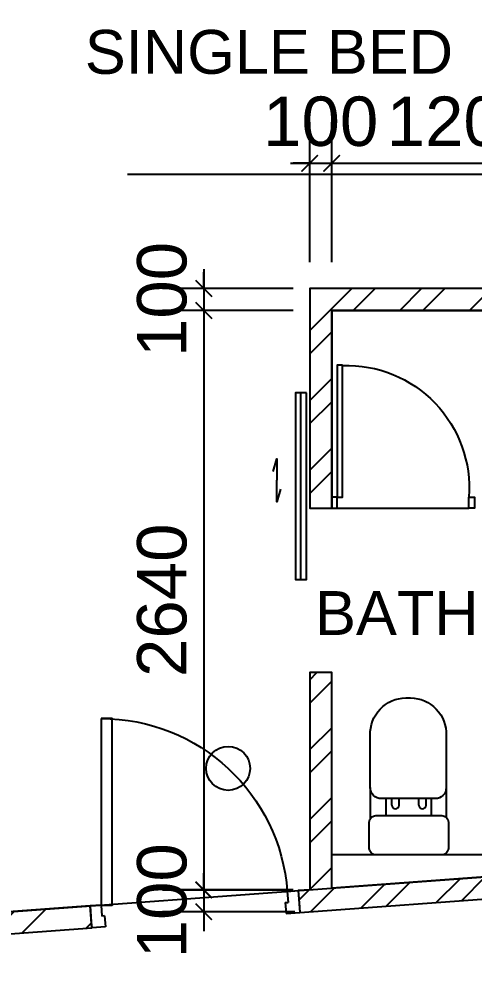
# Model space of a CAD drawing. Header units: millimetres. Extents: x -1214 to 72065, y 7230 to 56310.
# Drawn here: x 22326 to 24398, y 31843 to 36157 of the extents above; entities that cross this region are included whole.
import ezdxf
from ezdxf.enums import TextEntityAlignment as Align

# ---------------------------------------------------------------- set-up
doc = ezdxf.new("R2010")
doc.units = ezdxf.units.MM
doc.header["$MEASUREMENT"] = 0
doc.linetypes.add('CENTERX2', pattern=[101.6, 63.5, -12.7, 12.7, -12.7])
doc.layers.get('0').update_dxf_attribs({"color": 8})
doc.layers.get('Defpoints').update_dxf_attribs({"color": 8})
for name, color, linetype in [('Door', 8, 'Continuous'), ('FSD', 8, 'Continuous'), ('GBP Dim', 8, 'Continuous'), ('GBP Text 200', 8, 'Continuous'), ('grid', 8, 'CENTERX2'), ('hatch', 8, 'Continuous'), ('LP-Furn built-in 2', 8, 'Continuous'), ('LP-Sanitary', 8, 'Continuous'), ('LP-WC', 8, 'Continuous'), ('TEXT Ref', 8, 'Continuous'), ('WALL-NEW', 8, 'Continuous'), ('zzz-room mix', 8, 'Continuous')]:
    doc.layers.add(name, color=color, linetype=linetype)
doc.styles.add('BH', font='arial.ttf')
doc.dimstyles.new('200 GBP', dxfattribs={"dimscale": 1.5, "dimtxt": 150, "dimasz": 50, "dimexe": 125, "dimexo": 50, "dimgap": 50, "dimtad": 1, "dimdec": 0, "dimzin": 0, "dimdsep": 46, "dimtxsty": 'BH', "dimblk": 'ARCHTICK', "dimcen": 0.09, "dimdle": 125, "dimclrd": 9, "dimclre": 9, "dimclrt": 1, "dimadec": 0, "dimazin": 0, "dimtfac": 1, "dimtdec": 0, "dimtix": 1, "dimtmove": 2, "dimatfit": 3, "dimldrblk": 'ARCHTICK', "dimfxl": 300, "dimfxlon": 1, "dimtolj": 1, "dimtzin": 0, "dimarcsym": 0})

# ---------------------------------------------------------------- blocks, each defined once
blk = doc.blocks.new('A$C65CE4B9A')
at = {"layer": 'grid', "ltscale": 200}
blk.add_line((-66500, 0), (0, 0), dxfattribs=at)
blk = doc.blocks.new('DR1CR2')
at = {"layer": 'Door'}
for p, q in [((-50, 0), (-50, -50)), ((-50, 0), (0, 0)), ((0, 0), (0, -75)), ((-62.5, -50), (-50, -50)), ((-62.5, -50), (-62.5, -100)), ((0, -75), (0, -100)), ((-62.5, -100), (0, -100))]:
    blk.add_line(p, q, dxfattribs=at)
blk = doc.blocks.new('pln_toilet')
for p, q in [((-170.1, -306.5), (-170.1, -171.6)), ((175.5, -306.5), (175.5, -165.2)), ((-78.2, -226.9), (-78.2, -256.5)), ((-45, -226.9), (-45, -256.5)), ((44.7, -226.9), (44.7, -256.5)), ((77.9, -226.9), (77.9, -256.5))]:
    blk.add_line(p, q)
for points in [[(180, -30), (180, -149.3, -0.414214), (150, -179.3), (-150, -179.3, -0.414214), (-180, -149.3), (-180, -30, -0.414214), (-150, 0), (150, 0, -0.414214)], [(175.5, -306.5), (175.5, -545.1, -0.424695), (14, -715.1), (-7.8, -715.1, -0.423698), (-170.1, -545.1), (-170.1, -306.5, -0.414214), (-120.1, -256.5), (125.5, -256.5, -0.414214)]]:
    blk.add_lwpolyline(points, format="xyb", close=True)
for points in [[(-101.9, -256.5), (-101.9, -179.3)], [(102.9, -179.3), (102.9, -256.5)]]:
    blk.add_lwpolyline(points)
for centre in [(-61.6, -226.9), (61.3, -226.9)]:
    blk.add_arc(centre, 16.6, 0, 180)
blk = doc.blocks.new('_ArchTick')
at = {"color": 0, "const_width": 0.1}
blk.add_lwpolyline([(0.5, 0.5), (-0.5, -0.5)], dxfattribs=at)
blk = doc.blocks.new('*D97')
at = {"layer": 'Defpoints', "color": 0, "transparency": 16777216}
for p in [(43166.2, 32379.8), (43200, 31919.8), (23298.3, 30460.3)]:
    blk.add_point(p, dxfattribs=at)
at = {"layer": 'GBP Dim', "color": 9, "lineweight": -2, "transparency": 16777216}
for p, q in [((43194.5, 31994.6), (43155.3, 32529.4)), ((23115, 30909.4), (43315.8, 32390.8)), ((23292.8, 30535.1), (23253.6, 31070))]:
    blk.add_line(p, q, dxfattribs=at)
at = {"layer": 'GBP Dim', "color": 9, "lineweight": -2, "transparency": 16777216, "xscale": 75, "yscale": 75, "zscale": 75}
for p, rotation in [((43166.2, 32379.8), 4.194182783227751), ((23264.6, 30920.4), 184.1941827832277)]:
    blk.add_blockref('_ArchTick', p, dxfattribs=dict(at, rotation=rotation))
at = {"layer": 'GBP Dim', "transparency": 16777216, "insert": (33201.5, 31839.5), "char_height": 225, "attachment_point": 5, "rotation": 4.1942, "style": 'BH'}
blk.add_mtext('\\A1;19955', dxfattribs=at)
blk = doc.blocks.new('*D122')
at = {"layer": 'Defpoints', "color": 0, "transparency": 16777216}
for p in [(23750, 35499.8), (23650, 34929.5), (23750, 34929.5)]:
    blk.add_point(p, dxfattribs=at)
at = {"layer": 'GBP Dim', "color": 9, "lineweight": -2, "transparency": 16777216}
for p, q in [((23650, 35049.8), (23650, 35687.3)), ((23750, 35049.8), (23750, 35687.3)), ((23650, 35499.8), (23575, 35499.8)), ((23650, 35499.8), (23750, 35499.8)), ((23750, 35499.8), (23825, 35499.8))]:
    blk.add_line(p, q, dxfattribs=at)
at = {"layer": 'GBP Dim', "color": 9, "lineweight": -2, "transparency": 16777216, "xscale": 75, "yscale": 75, "zscale": 75}
blk.add_blockref('_ArchTick', (23650, 35499.8), dxfattribs=at)
at = {"layer": 'GBP Dim', "color": 9, "lineweight": -2, "transparency": 16777216, "xscale": 75, "yscale": 75, "zscale": 75, "rotation": 180}
blk.add_blockref('_ArchTick', (23750, 35499.8), dxfattribs=at)
at = {"layer": 'GBP Dim', "transparency": 16777216, "insert": (23700, 35689.7), "char_height": 225, "attachment_point": 5, "style": 'BH'}
blk.add_mtext('\\A1;100', dxfattribs=at)
blk = doc.blocks.new('*D123')
at = {"layer": 'Defpoints', "color": 0, "transparency": 16777216}
for p in [(24950, 35499.8), (23750, 34929.5), (24950, 34929.5)]:
    blk.add_point(p, dxfattribs=at)
at = {"layer": 'GBP Dim', "color": 9, "lineweight": -2, "transparency": 16777216}
for p, q in [((23750, 35049.8), (23750, 35687.3)), ((24950, 35049.8), (24950, 35687.3)), ((23562.5, 35499.8), (25137.5, 35499.8))]:
    blk.add_line(p, q, dxfattribs=at)
at = {"layer": 'GBP Dim', "color": 9, "lineweight": -2, "transparency": 16777216, "xscale": 75, "yscale": 75, "zscale": 75, "rotation": 180}
blk.add_blockref('_ArchTick', (23750, 35499.8), dxfattribs=at)
at = {"layer": 'GBP Dim', "color": 9, "lineweight": -2, "transparency": 16777216, "xscale": 75, "yscale": 75, "zscale": 75}
blk.add_blockref('_ArchTick', (24950, 35499.8), dxfattribs=at)
at = {"layer": 'GBP Dim', "transparency": 16777216, "insert": (24350, 35689.7), "char_height": 225, "attachment_point": 5, "style": 'BH'}
blk.add_mtext('\\A1;1200', dxfattribs=at)
blk = doc.blocks.new('*D130')
at = {"layer": 'Defpoints', "color": 0, "transparency": 16777216}
for p in [(23650, 34929.5), (23167.7, 34829.5), (23650, 34829.5)]:
    blk.add_point(p, dxfattribs=at)
at = {"layer": 'GBP Dim', "color": 9, "lineweight": -2, "transparency": 16777216}
for p, q in [((23167.7, 34929.5), (23167.7, 35004.5)), ((23575, 34929.5), (22980.2, 34929.5)), ((23167.7, 34929.5), (23167.7, 34829.5)), ((23575, 34829.5), (22980.2, 34829.5)), ((23167.7, 34829.5), (23167.7, 34754.5))]:
    blk.add_line(p, q, dxfattribs=at)
at = {"layer": 'GBP Dim', "color": 9, "lineweight": -2, "transparency": 16777216, "xscale": 75, "yscale": 75, "zscale": 75}
for p, rotation in [((23167.7, 34929.5), 270), ((23167.7, 34829.5), 90)]:
    blk.add_blockref('_ArchTick', p, dxfattribs=dict(at, rotation=rotation))
at = {"layer": 'GBP Dim', "transparency": 16777216, "insert": (22977.8, 34879.5), "char_height": 225, "attachment_point": 5, "rotation": 90, "style": 'BH'}
blk.add_mtext('\\A1;100', dxfattribs=at)
blk = doc.blocks.new('*D131')
at = {"layer": 'Defpoints', "color": 0, "transparency": 16777216}
for p in [(23650, 34829.5), (23167.7, 32189.6), (23650, 32189.6)]:
    blk.add_point(p, dxfattribs=at)
at = {"layer": 'GBP Dim', "color": 9, "lineweight": -2, "transparency": 16777216}
for p, q in [((23167.7, 35017), (23167.7, 32002.1)), ((23575, 34829.5), (22980.2, 34829.5)), ((23575, 32189.6), (22980.2, 32189.6))]:
    blk.add_line(p, q, dxfattribs=at)
at = {"layer": 'GBP Dim', "color": 9, "lineweight": -2, "transparency": 16777216, "xscale": 75, "yscale": 75, "zscale": 75}
for p, rotation in [((23167.7, 34829.5), 90), ((23167.7, 32189.6), 270)]:
    blk.add_blockref('_ArchTick', p, dxfattribs=dict(at, rotation=rotation))
at = {"layer": 'GBP Dim', "transparency": 16777216, "insert": (22977.8, 33509.5), "char_height": 225, "attachment_point": 5, "rotation": 90, "style": 'BH'}
blk.add_mtext('\\A1;2640', dxfattribs=at)
blk = doc.blocks.new('*D132')
at = {"layer": 'Defpoints', "color": 0, "transparency": 16777216}
for p in [(23649.9, 32190.6), (23167.7, 32090.9), (23657.2, 32090.9)]:
    blk.add_point(p, dxfattribs=at)
at = {"layer": 'GBP Dim', "color": 9, "lineweight": -2, "transparency": 16777216}
for p, q in [((23167.7, 32190.6), (23167.7, 32265.6)), ((23574.9, 32190.6), (22980.2, 32190.6)), ((23167.7, 32190.6), (23167.7, 32090.9)), ((23582.2, 32090.9), (22980.2, 32090.9)), ((23167.7, 32090.9), (23167.7, 32015.9))]:
    blk.add_line(p, q, dxfattribs=at)
at = {"layer": 'GBP Dim', "color": 9, "lineweight": -2, "transparency": 16777216, "xscale": 75, "yscale": 75, "zscale": 75}
for p, rotation in [((23167.7, 32190.6), 270), ((23167.7, 32090.9), 90)]:
    blk.add_blockref('_ArchTick', p, dxfattribs=dict(at, rotation=rotation))
at = {"layer": 'GBP Dim', "transparency": 16777216, "insert": (22977.8, 32140.7), "char_height": 225, "attachment_point": 5, "rotation": 90, "style": 'BH'}
blk.add_mtext('\\A1;100', dxfattribs=at)
blk = doc.blocks.new('*D152')
at = {"layer": 'Defpoints', "color": 0, "transparency": 16777216}
for p in [(23750, 35499.8), (23650, 34929.5), (23750, 34929.5)]:
    blk.add_point(p, dxfattribs=at)
at = {"layer": 'GBP Dim', "color": 9, "lineweight": -2, "transparency": 16777216}
for p, q in [((23650, 35049.8), (23650, 35687.3)), ((23750, 35049.8), (23750, 35687.3)), ((23650, 35499.8), (23575, 35499.8)), ((23650, 35499.8), (23750, 35499.8)), ((23750, 35499.8), (23825, 35499.8))]:
    blk.add_line(p, q, dxfattribs=at)
at = {"layer": 'GBP Dim', "color": 9, "lineweight": -2, "transparency": 16777216, "xscale": 75, "yscale": 75, "zscale": 75}
blk.add_blockref('_ArchTick', (23650, 35499.8), dxfattribs=at)
at = {"layer": 'GBP Dim', "color": 9, "lineweight": -2, "transparency": 16777216, "xscale": 75, "yscale": 75, "zscale": 75, "rotation": 180}
blk.add_blockref('_ArchTick', (23750, 35499.8), dxfattribs=at)
at = {"layer": 'GBP Dim', "transparency": 16777216, "insert": (23700, 35689.7), "char_height": 225, "attachment_point": 5, "style": 'BH'}
blk.add_mtext('\\A1;100', dxfattribs=at)
blk = doc.blocks.new('*D153')
at = {"layer": 'Defpoints', "color": 0, "transparency": 16777216}
for p in [(24950, 35499.8), (23750, 34929.5), (24950, 34929.5)]:
    blk.add_point(p, dxfattribs=at)
at = {"layer": 'GBP Dim', "color": 9, "lineweight": -2, "transparency": 16777216}
for p, q in [((23750, 35049.8), (23750, 35687.3)), ((24950, 35049.8), (24950, 35687.3)), ((23562.5, 35499.8), (25137.5, 35499.8))]:
    blk.add_line(p, q, dxfattribs=at)
at = {"layer": 'GBP Dim', "color": 9, "lineweight": -2, "transparency": 16777216, "xscale": 75, "yscale": 75, "zscale": 75, "rotation": 180}
blk.add_blockref('_ArchTick', (23750, 35499.8), dxfattribs=at)
at = {"layer": 'GBP Dim', "color": 9, "lineweight": -2, "transparency": 16777216, "xscale": 75, "yscale": 75, "zscale": 75}
blk.add_blockref('_ArchTick', (24950, 35499.8), dxfattribs=at)
at = {"layer": 'GBP Dim', "transparency": 16777216, "insert": (24350, 35689.7), "char_height": 225, "attachment_point": 5, "style": 'BH'}
blk.add_mtext('\\A1;1200', dxfattribs=at)
blk = doc.blocks.new('*D161')
at = {"layer": 'Defpoints', "color": 0, "transparency": 16777216}
for p in [(23650, 34929.5), (23167.7, 34829.5), (23650, 34829.5)]:
    blk.add_point(p, dxfattribs=at)
at = {"layer": 'GBP Dim', "color": 9, "lineweight": -2, "transparency": 16777216}
for p, q in [((23167.7, 34929.5), (23167.7, 35004.5)), ((23575, 34929.5), (22980.2, 34929.5)), ((23167.7, 34929.5), (23167.7, 34829.5)), ((23575, 34829.5), (22980.2, 34829.5)), ((23167.7, 34829.5), (23167.7, 34754.5))]:
    blk.add_line(p, q, dxfattribs=at)
at = {"layer": 'GBP Dim', "color": 9, "lineweight": -2, "transparency": 16777216, "xscale": 75, "yscale": 75, "zscale": 75}
for p, rotation in [((23167.7, 34929.5), 270), ((23167.7, 34829.5), 90)]:
    blk.add_blockref('_ArchTick', p, dxfattribs=dict(at, rotation=rotation))
at = {"layer": 'GBP Dim', "transparency": 16777216, "insert": (22977.8, 34879.5), "char_height": 225, "attachment_point": 5, "rotation": 90, "style": 'BH'}
blk.add_mtext('\\A1;100', dxfattribs=at)
blk = doc.blocks.new('*D162')
at = {"layer": 'Defpoints', "color": 0, "transparency": 16777216}
for p in [(23650, 34829.5), (23167.7, 32189.6), (23650, 32189.6)]:
    blk.add_point(p, dxfattribs=at)
at = {"layer": 'GBP Dim', "color": 9, "lineweight": -2, "transparency": 16777216}
for p, q in [((23167.7, 35017), (23167.7, 32002.1)), ((23575, 34829.5), (22980.2, 34829.5)), ((23575, 32189.6), (22980.2, 32189.6))]:
    blk.add_line(p, q, dxfattribs=at)
at = {"layer": 'GBP Dim', "color": 9, "lineweight": -2, "transparency": 16777216, "xscale": 75, "yscale": 75, "zscale": 75}
for p, rotation in [((23167.7, 34829.5), 90), ((23167.7, 32189.6), 270)]:
    blk.add_blockref('_ArchTick', p, dxfattribs=dict(at, rotation=rotation))
at = {"layer": 'GBP Dim', "transparency": 16777216, "insert": (22977.8, 33509.5), "char_height": 225, "attachment_point": 5, "rotation": 90, "style": 'BH'}
blk.add_mtext('\\A1;2640', dxfattribs=at)
blk = doc.blocks.new('*D163')
at = {"layer": 'Defpoints', "color": 0, "transparency": 16777216}
for p in [(23649.9, 32190.6), (23167.7, 32090.9), (23657.2, 32090.9)]:
    blk.add_point(p, dxfattribs=at)
at = {"layer": 'GBP Dim', "color": 9, "lineweight": -2, "transparency": 16777216}
for p, q in [((23167.7, 32190.6), (23167.7, 32265.6)), ((23574.9, 32190.6), (22980.2, 32190.6)), ((23167.7, 32190.6), (23167.7, 32090.9)), ((23582.2, 32090.9), (22980.2, 32090.9)), ((23167.7, 32090.9), (23167.7, 32015.9))]:
    blk.add_line(p, q, dxfattribs=at)
at = {"layer": 'GBP Dim', "color": 9, "lineweight": -2, "transparency": 16777216, "xscale": 75, "yscale": 75, "zscale": 75}
for p, rotation in [((23167.7, 32190.6), 270), ((23167.7, 32090.9), 90)]:
    blk.add_blockref('_ArchTick', p, dxfattribs=dict(at, rotation=rotation))
at = {"layer": 'GBP Dim', "transparency": 16777216, "insert": (22977.8, 32140.7), "char_height": 225, "attachment_point": 5, "rotation": 90, "style": 'BH'}
blk.add_mtext('\\A1;100', dxfattribs=at)

msp = doc.modelspace()

# ---------------------------------------------------------------- hatches: boundary and pattern name
at = {"layer": 'hatch'}
h = msp.add_hatch(dxfattribs=at)
h.set_pattern_fill('ANSI32', color=256, scale=600, style=0)
h.set_pattern_definition([(45, (323672.64, -85897.09), (-159.09903, 159.09903), []), (45, (323778.7, -85897.09), (-159.09903, 159.09903), [])])
h.paths.add_polyline_path([(23650, 32190.6), (23597.5, 32186.7), (23604.8, 32087), (24599.9, 32160), (24599.9, 32260.3), (24550, 32256.6), (24550, 32879.6), (25450, 32879.6), (25450, 32322.6), (25400.1, 32318.9), (25400.1, 32218.7), (26409.9, 32292.7), (26402.5, 32392.5), (26350, 32388.6), (26350, 33175.9), (26250, 33175.9), (26250, 32381.3), (25550, 32329.9), (25550, 32979.6), (25050, 32979.6), (25050, 34829.6), (26250, 34829.6), (26250, 33929.6), (26350, 33929.6), (26350, 34929.6), (23650, 34929.6), (23650, 33929.6), (23750, 33929.6), (23750, 34829.6), (24950, 34829.6), (24950, 32979.6), (24450, 32979.6), (24450, 32249.3), (23750, 32197.9), (23750, 33179.6), (23650, 33179.6)])
h = msp.add_hatch(dxfattribs=at)
h.set_pattern_fill('ANSI32', color=256, scale=30, style=0)
h.set_pattern_definition([(45, (2890.7, 16720.07), (-202.0558, 202.0558), []), (45, (3025.4, 16720.07), (-202.0558, 202.0558), [])])
h.paths.add_polyline_path([(22050, 32073.3), (21350, 32021.9), (21356.4, 31922.1), (22657.3, 32017.5), (22650, 32117.3), (22050, 32073.3)])

# ---------------------------------------------------------------- linework, layer by layer
at = {"layer": 'Door'}
msp.add_lwpolyline([(22699.9, 32970.9, -0.392932), (23547.6, 32183.1)], format="xyb", dxfattribs=at)
msp.add_lwpolyline([(22699.9, 32970.9), (22699.9, 32120.9), (22749.9, 32120.9), (22749.9, 32970.9), (22699.9, 32970.9)], dxfattribs=at)
at = {"layer": 'FSD'}
msp.add_circle((23278.5, 32743.6), 100, dxfattribs=at)
at = {"layer": 'LP-Furn built-in 2'}
msp.add_lwpolyline([(23634.9, 34454.6), (23584.9, 34454.6), (23584.9, 33604.6), (23634.9, 33604.6)], close=True, dxfattribs=at)
for points in [[(23609.9, 33604.6), (23609.9, 34454.6)], [(23482.8, 34095.4), (23500, 34153), (23500, 34055.7)], [(23517.2, 34016), (23500, 33958.4), (23500, 34055.7)]]:
    msp.add_lwpolyline(points, dxfattribs=at)
at = {"layer": 'LP-Sanitary'}
for points in [[(24950, 33929.6), (24950, 34829.6), (23750, 34829.6), (23750, 33979.6)], [(23775, 33929.6), (24375, 33929.6)]]:
    msp.add_lwpolyline(points, dxfattribs=at)
for points in [[(23800, 34579.6), (23775, 34579.6), (23775, 33979.6), (23800, 33979.6)], [(23775, 33979.6), (23750, 33979.6), (23750, 33929.6), (23775, 33929.6)], [(24375, 33979.6), (24400, 33979.6), (24400, 33929.6), (24375, 33929.6)]]:
    msp.add_lwpolyline(points, close=True, dxfattribs=at)
msp.add_lwpolyline([(23800, 34579.1, -0.444386), (24375, 33979.6)], format="xyb", dxfattribs=at)
at = {"layer": 'LP-WC'}
msp.add_lwpolyline([(24452.5, 32349.4), (23750, 32349.4)], dxfattribs=at)
at = {"layer": 'WALL-NEW'}
for points in [[(26350, 34929.6), (23650, 34929.6), (23650, 33929.6), (23750, 33929.6), (23750, 34829.6), (24950, 34829.6)], [(24450, 32249.3), (23750, 32197.9), (23750, 33179.6), (23650, 33179.6), (23650, 32190.6)], [(23650, 32190.6), (23597.5, 32186.7), (23604.8, 32087), (24599.9, 32160)]]:
    msp.add_lwpolyline(points, dxfattribs=at)
msp.add_lwpolyline([(21950, 32065.9), (21350, 32021.9), (21356.4, 31922.1), (22657.3, 32017.5), (22650, 32117.3), (22050, 32073.3), (22050, 32073.3), (21950, 32065.9)], close=True, dxfattribs=at)
at = {"layer": 'zzz-room mix'}
msp.add_lwpolyline([(33809.8, 38786.7), (31117, 38589.3), (31153.6, 38090.6), (27846.4, 37848.1), (27809.8, 38346.8), (25117, 38149.3), (25153.6, 37650.8), (18900.2, 37192.1), (18900.2, 34650), (19250, 34650), (19250, 33350), (18850, 33350), (18850, 32046.2), (20400, 32046.2), (20400, 31952.3), (24450, 32249.3), (24450, 32979.6), (25550, 32979.6), (25550, 32329.9), (30450, 32689.3), (30450, 33419.6), (31550, 33419.6), (31550, 32769.9), (33365, 32903.1)], dxfattribs=at)

# ---------------------------------------------------------------- block references
at = {"layer": 'Door', "extrusion": (0, 0, -1), "xscale": -1, "zscale": -1, "rotation": 355.8057885743348}
msp.add_blockref('DR1CR2', (-23597.5, 32186.7), dxfattribs=at)
at = {"layer": 'Door', "xscale": -1, "rotation": 4.194211425665273}
msp.add_blockref('DR1CR2', (22650, 32117.3), dxfattribs=at)
at = {"layer": 'LP-Sanitary', "rotation": 180}
msp.add_blockref('pln_toilet', (24101.3, 32349.4), dxfattribs=at)
at = {"layer": 'TEXT Ref'}
msp.add_blockref('A$C65CE4B9A', (69000, 35450), dxfattribs=at)

# ---------------------------------------------------------------- texts
at = {"layer": 'GBP Text 200', "style": 'BH'}
for s, p in [('SINGLE BED', (23464.3, 35907.2)), ('BATH', (24046.8, 33351.2))]:
    msp.add_text(s, height=200, dxfattribs=at).set_placement(p, align=Align.CENTER)

# ---------------------------------------------------------------- dimensions: what is measured, and where the dimension line sits
at = {"layer": 'GBP Dim'}
for base, p1, p2, picture, middle in [((23750, 35499.8), (23650, 34929.5), (23750, 34929.5), '*D122', (23700, 35689.7)), ((23750, 35499.8), (23650, 34929.5), (23750, 34929.5), '*D152', (23700, 35689.7)), ((24950, 35499.8), (23750, 34929.5), (24950, 34929.5), '*D123', (24350, 35689.7)), ((24950, 35499.8), (23750, 34929.5), (24950, 34929.5), '*D153', (24350, 35689.7))]:
    dim = msp.add_linear_dim(base=base, p1=p1, p2=p2, dimstyle='200 GBP', override={"dimclrt": 256}, dxfattribs=at)
    dim.commit()
    dim.dimension.update_dxf_attribs({"geometry": picture, "text_midpoint": middle})
for base, p1, p2, picture, middle in [((23167.7, 34829.5), (23650, 34929.5), (23650, 34829.5), '*D130', (22977.8, 34879.5)), ((23167.7, 34829.5), (23650, 34929.5), (23650, 34829.5), '*D161', (22977.8, 34879.5)), ((23167.7, 32189.6), (23650, 34829.5), (23650, 32189.6), '*D131', (22977.8, 33509.5)), ((23167.7, 32189.6), (23650, 34829.5), (23650, 32189.6), '*D162', (22977.8, 33509.5)), ((23167.7, 32090.9), (23649.9, 32190.6), (23657.2, 32090.9), '*D132', (22977.8, 32140.7)), ((23167.7, 32090.9), (23649.9, 32190.6), (23657.2, 32090.9), '*D163', (22977.8, 32140.7))]:
    dim = msp.add_linear_dim(base=base, p1=p1, p2=p2, angle=90, dimstyle='200 GBP', override={"dimclrt": 256}, dxfattribs=at)
    dim.commit()
    dim.dimension.update_dxf_attribs({"geometry": picture, "text_midpoint": middle})
dim = msp.add_aligned_dim(p1=(23298.3, 30460.3), p2=(43200, 31919.8), distance=461.3, dimstyle='200 GBP', override={"dimexe": 100, "dimdle": 100, "dimclrt": 256}, dxfattribs=at)
dim.commit()
dim.dimension.update_dxf_attribs({"geometry": '*D97', "text_midpoint": (33201.5, 31839.5)})

doc.saveas('drawing.dxf')
